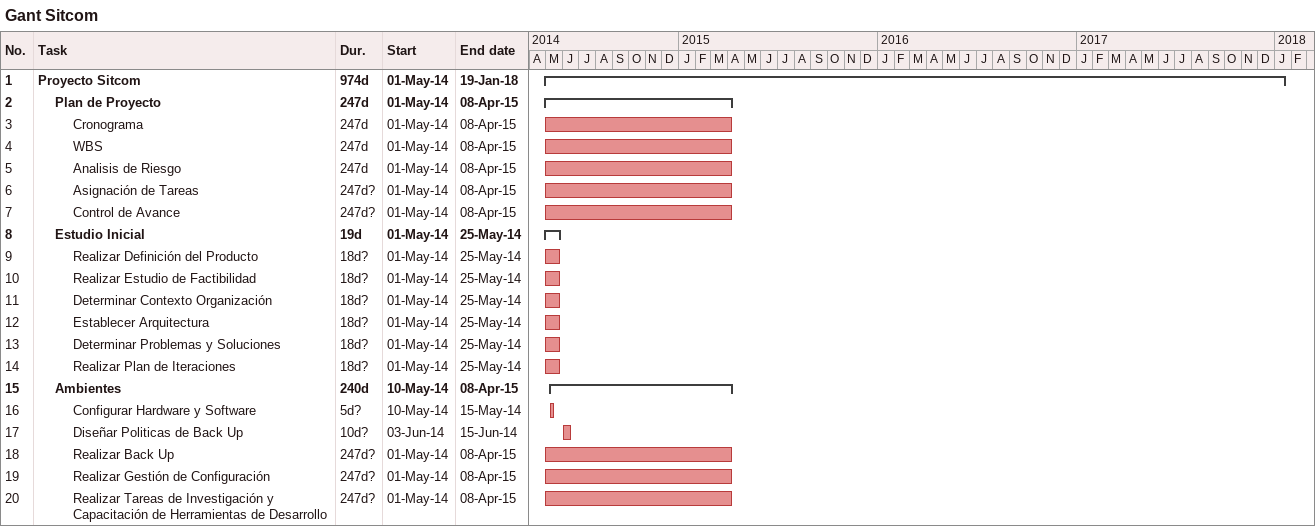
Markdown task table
Gant Sitcom

| ID | Level | Task | Duration | Start | Finish |
|---|---|---|---|---|---|
| 1 | 1 | **Proyecto Sitcom** | 974d | 2014-05-01 | 2018-01-19 |
| 2 | 2 | **Plan de Proyecto** | 247d | 2014-05-01 | 2015-04-08 |
| 3 | 3 | Cronograma | 247d | 2014-05-01 | 2015-04-08 |
| 4 | 3 | WBS | 247d | 2014-05-01 | 2015-04-08 |
| 5 | 3 | Analisis de Riesgo | 247d | 2014-05-01 | 2015-04-08 |
| 6 | 3 | Asignación de Tareas | 247d? | 2014-05-01 | 2015-04-08 |
| 7 | 3 | Control de Avance | 247d? | 2014-05-01 | 2015-04-08 |
| 8 | 2 | **Estudio Inicial** | 19d | 2014-05-01 | 2014-05-25 |
| 9 | 3 | Realizar Definición del Producto | 18d? | 2014-05-01 | 2014-05-25 |
| 10 | 3 | Realizar Estudio de Factibilidad | 18d? | 2014-05-01 | 2014-05-25 |
| 11 | 3 | Determinar Contexto Organización | 18d? | 2014-05-01 | 2014-05-25 |
| 12 | 3 | Establecer Arquitectura | 18d? | 2014-05-01 | 2014-05-25 |
| 13 | 3 | Determinar Problemas y Soluciones | 18d? | 2014-05-01 | 2014-05-25 |
| 14 | 3 | Realizar Plan de Iteraciones | 18d? | 2014-05-01 | 2014-05-25 |
| 15 | 2 | **Ambientes** | 240d | 2014-05-10 | 2015-04-08 |
| 16 | 3 | Configurar Hardware y Software | 5d? | 2014-05-10 | 2014-05-15 |
| 17 | 3 | Diseñar Politicas de Back Up | 10d? | 2014-06-03 | 2014-06-15 |
| 18 | 3 | Realizar Back Up | 247d? | 2014-05-01 | 2015-04-08 |
| 19 | 3 | Realizar Gestión de Configuración | 247d? | 2014-05-01 | 2015-04-08 |
| 20 | 3 | Realizar Tareas de Investigación y Capacitación de Herramientas de Desarrollo | 247d? | 2014-05-01 | 2015-04-08 |
